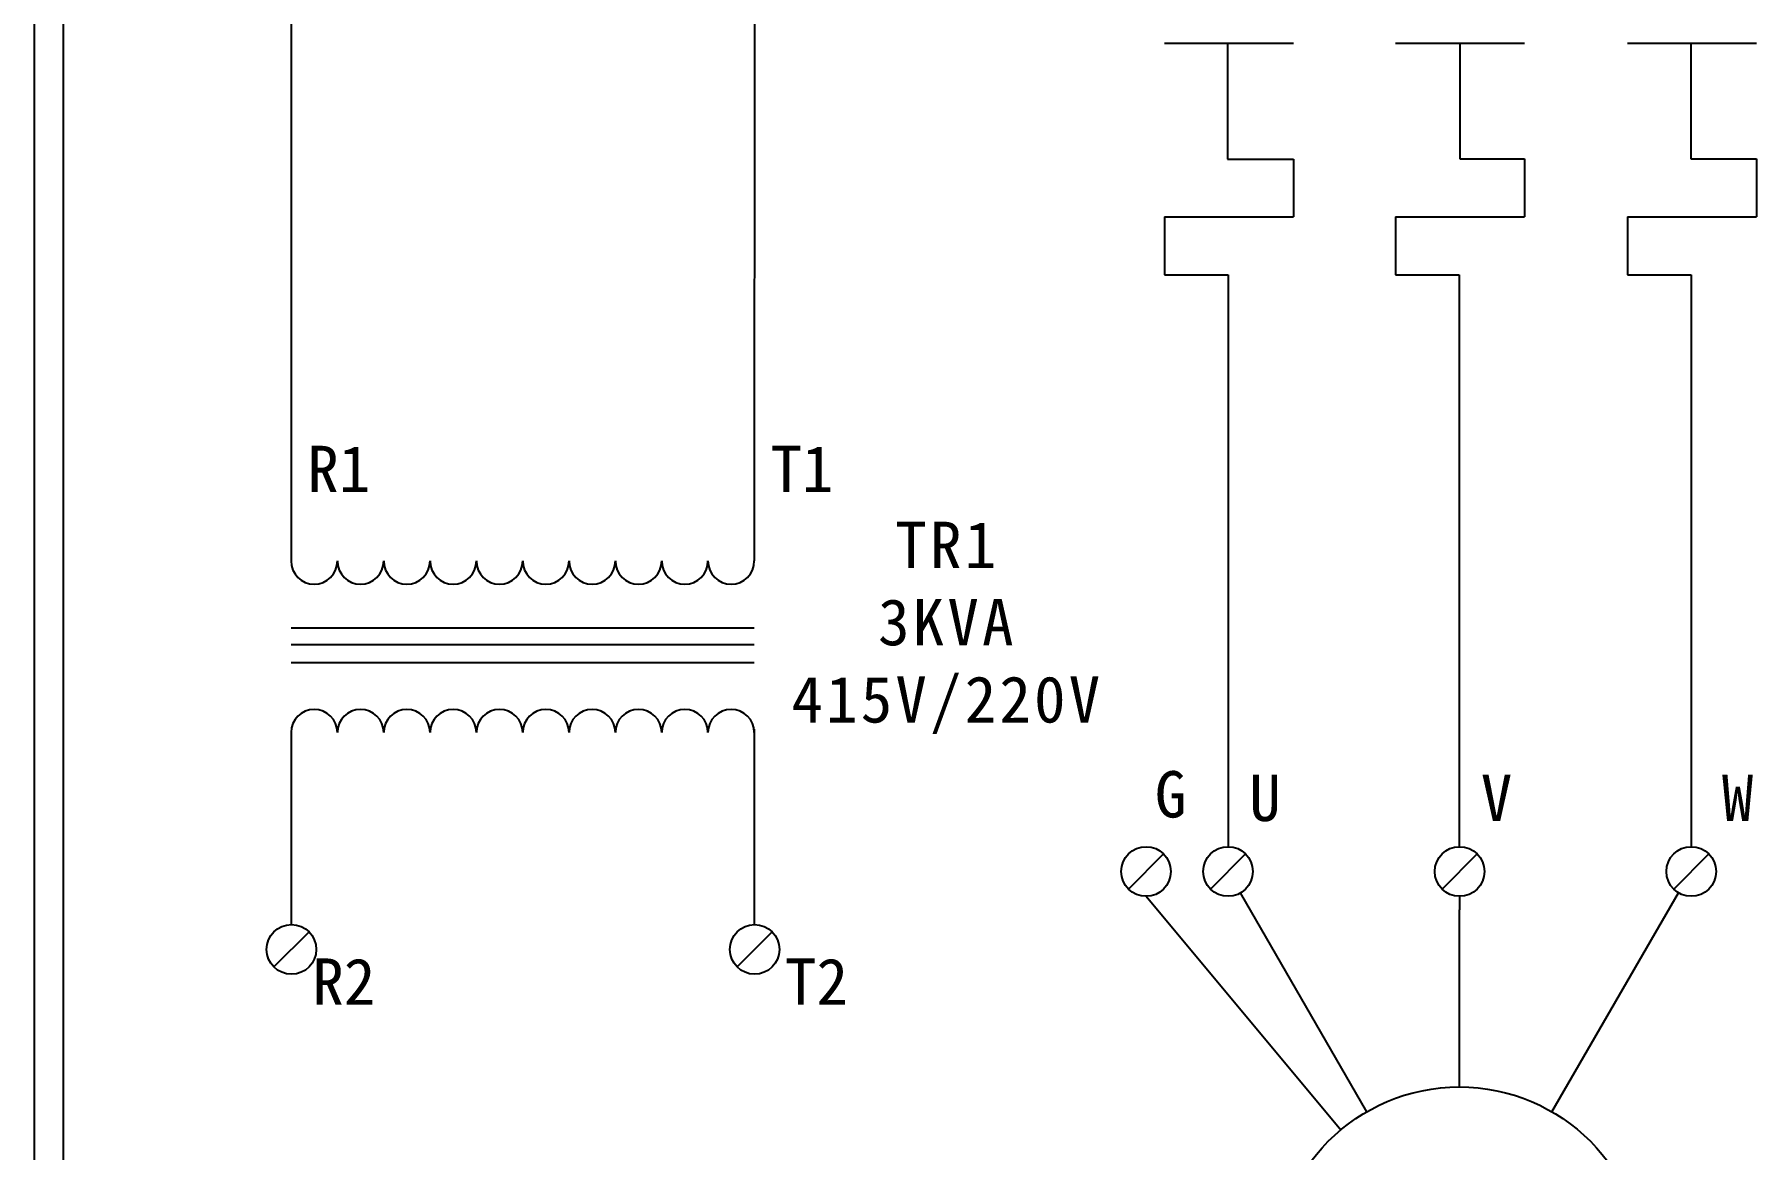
# Model space of a CAD drawing. Extents: x 10 to 297, y 3 to 207.
# Drawn here: x 10 to 84.4, y 39.3 to 87.4 of the extents above; entities that cross this region are included whole.
import ezdxf

# ---------------------------------------------------------------- set-up
doc = ezdxf.new("R2010")
doc.units = 0
doc.layers.get('0').update_dxf_attribs({"linetype": 'CONTINUOUS'})
doc.layers.add('圖框層', color=7, linetype='CONTINUOUS')
doc.layers.add('標尺寸層', color=3, linetype='CONTINUOUS')
doc.styles.add('STSL', font='kaiu.ttf')
doc.styles.add('標楷體', font='kaiu.ttf')

msp = doc.modelspace()

# ---------------------------------------------------------------- linework, layer by layer
for p, q in [((81.519, 87.069), (81.521, 82.076)), ((58.754, 52.079), (57.239, 50.564)), ((62.294, 52.079), (60.78, 50.564)), ((72.294, 52.079), (70.78, 50.564)), ((82.294, 52.079), (80.78, 50.564)), ((67.525, 40.949), (62.072, 50.394)), ((71.525, 50.25), (71.525, 49.662)), ((75.525, 40.949), (80.984, 50.404)), ((71.525, 42.021), (71.525, 49.662)), ((21.855, 48.714), (20.34, 47.2)), ((41.855, 48.714), (40.34, 47.2))]:
    msp.add_line(p, q)
for centre, radius in [((57.996, 51.321), 1.071), ((61.537, 51.321), 1.071), ((71.537, 51.321), 1.071), ((81.537, 51.321), 1.071), ((21.098, 47.957), 1.071), ((41.098, 47.957), 1.071), ((71.525, 34.021), 8)]:
    msp.add_circle(centre, radius)
at = {"layer": '圖框層', "color": 7}
for p, q in [((10, 3), (10, 206.969)), ((11.25, 4.25), (11.25, 205.719))]:
    msp.add_line(p, q, dxfattribs=at)
at = {"layer": '標尺寸層', "color": 7}
for p, q in [((21.098, 164.163), (21.083, 64.721)), ((41.098, 164.163), (41.083, 64.721)), ((58.79, 87.069), (64.358, 87.069)), ((61.519, 87.069), (61.521, 82.069)), ((68.766, 87.072), (74.334, 87.072)), ((71.551, 87.072), (71.553, 82.072)), ((78.79, 87.069), (84.358, 87.069)), ((61.521, 82.069), (64.358, 82.069)), ((64.358, 82.069), (64.358, 79.569)), ((71.553, 82.072), (74.334, 82.072)), ((74.334, 82.072), (74.334, 79.572)), ((81.521, 82.076), (84.358, 82.076)), ((84.358, 82.076), (84.358, 79.576)), ((58.79, 79.569), (64.358, 79.569)), ((58.79, 79.569), (58.79, 77.069)), ((68.766, 79.572), (74.334, 79.572)), ((68.766, 79.572), (68.766, 77.072)), ((78.79, 79.576), (84.358, 79.576)), ((78.79, 79.576), (78.79, 77.076)), ((58.79, 77.069), (61.537, 77.069)), ((61.537, 77.069), (61.537, 52.392)), ((68.766, 77.072), (71.522, 77.072)), ((71.522, 77.072), (71.522, 52.396)), ((78.79, 77.076), (81.537, 77.076)), ((81.537, 77.076), (81.537, 52.399)), ((31.083, 61.826), (21.083, 61.826)), ((41.083, 61.826), (31.083, 61.826)), ((31.083, 61.099), (21.083, 61.099)), ((41.083, 61.099), (31.083, 61.099)), ((31.083, 60.331), (21.083, 60.331)), ((41.083, 60.331), (31.083, 60.331)), ((21.083, 57.316), (21.084, 49.028)), ((41.072, 57.465), (41.075, 49.028)), ((57.996, 50.25), (66.403, 40.166))]:
    msp.add_line(p, q, dxfattribs=at)
for centre, start, end in [((22.083, 64.721), 180, 0), ((24.083, 64.721), 180, 0), ((26.083, 64.721), 180, 0), ((28.083, 64.721), 180, 0), ((30.083, 64.721), 180, 0), ((32.083, 64.721), 180, 0), ((34.083, 64.721), 180, 0), ((36.083, 64.721), 180, 0), ((38.083, 64.721), 180, 0), ((40.083, 64.721), 180, 0), ((22.083, 57.316), 0, 180), ((24.083, 57.316), 0, 180), ((26.083, 57.316), 0, 180), ((28.083, 57.316), 0, 180), ((30.083, 57.316), 0, 180), ((32.083, 57.316), 0, 180), ((34.083, 57.316), 0, 180), ((36.083, 57.316), 0, 180), ((38.083, 57.316), 0, 180), ((40.083, 57.316), 0, 180)]:
    msp.add_arc(centre, 1, start, end, dxfattribs=at)

# ---------------------------------------------------------------- texts
at = {"color": 0, "insert": (49.419, 66.416), "char_height": 2, "width": 17.63118, "attachment_point": 2, "style": '標楷體'}
msp.add_mtext('\\pt6.5;{\\T1.1;TR1\\P3KVA\\P415V/220V}', dxfattribs=at)
at = {"layer": '圖框層', "color": 4, "style": 'STSL'}
for s, p in [('R1', (21.78, 67.693)), ('T1', (41.78, 67.693)), ('G', (58.377, 53.653)), ('U', (62.451, 53.5)), ('V', (72.451, 53.5)), ('W', (82.86, 53.5)), ('R2', (21.999, 45.569)), ('T2', (42.407, 45.569))]:
    msp.add_text(s, height=2, dxfattribs=at).set_placement(p)

doc.saveas('drawing.dxf')
